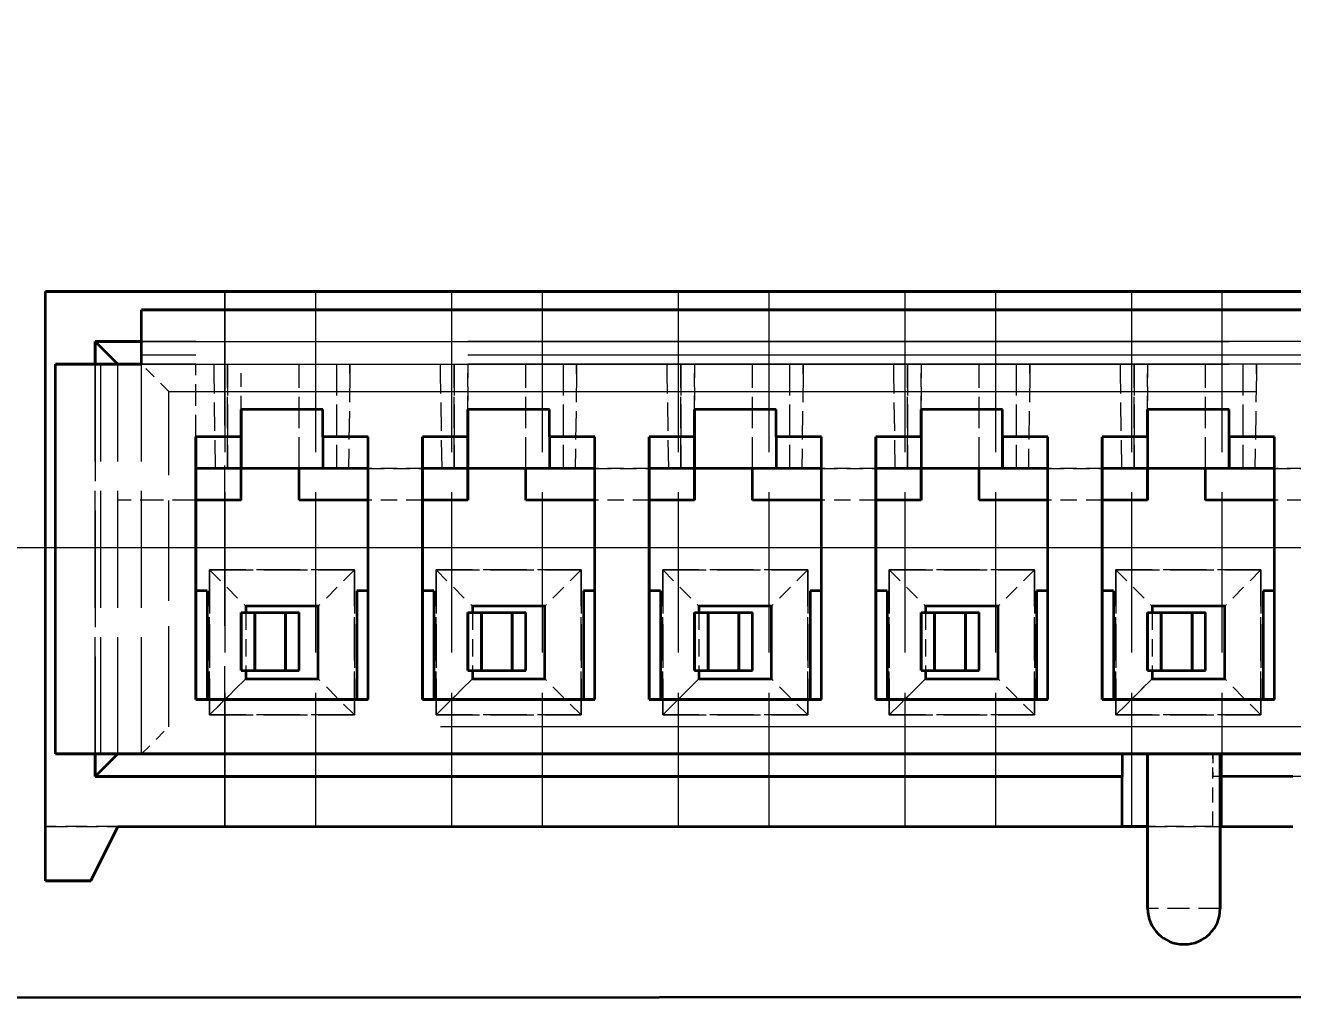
# Model space of a CAD drawing. Extents: x 23 to 417, y 3 to 294.
# Drawn here: x 213.31 to 227.29, y 88.02 to 98.76 of the extents above; entities that cross this region are included whole.
import ezdxf
from ezdxf.enums import TextEntityAlignment as Align

# ---------------------------------------------------------------- set-up
doc = ezdxf.new("R2010")
doc.units = 0
doc.linetypes.add('DASHED', pattern=[15, 12, -3])
doc.layers.get('0').update_dxf_attribs({"lineweight": 13})
doc.styles.get("Standard").update_dxf_attribs({"font": 'isocp.shx'})
doc.dimstyles.get("Standard").update_dxf_attribs({"dimtxt": 2.5, "dimasz": 2.5, "dimexe": 1.25, "dimexo": 0.625, "dimtad": 1, "dimtxsty": 'Standard', "dimcen": 2.5, "dimadec": 0, "dimazin": 0, "dimtfac": 1, "dimtmove": 0, "dimatfit": 0, "dimfxl": 0, "dimarcsym": 0})

# ---------------------------------------------------------------- blocks, each defined once
blk = doc.blocks.new('*D80')
at = {"color": 7, "lineweight": 13, "transparency": 16777216}
for p, q in [((140.635, 172.504), (271.076, 172.504)), ((269.076, 93.004), (269.076, 172.504)), ((120.603, 93.004), (271.076, 93.004))]:
    blk.add_line(p, q, dxfattribs=at)
for points in [[(269.593, 170.572), (269.076, 172.504), (268.558, 170.572)], [(268.558, 94.936), (269.076, 93.004), (269.593, 94.936)]]:
    blk.add_lwpolyline(points, dxfattribs=at)
for s, height, width, p, p2 in [(']', 3.5, 1.552525, (267.076, 148.049), (267.076, 149.408)), ('3.13', 3.5, 1.586941, (267.076, 135.433), (267.076, 147.049)), ('[', 3.5, 1.552525, (267.076, 133.075), (267.076, 134.433)), ('/', 1, 1.818182, (265.826, 131.075), (265.826, 132.075)), ('79.5', 3.5, 1.446225, (267.076, 118.458), (267.076, 130.075))]:
    blk.add_text(s, height=height, rotation=90, dxfattribs=dict(at, width=width)).set_placement(p, p2, align=Align.FIT)
blk = doc.blocks.new('BLOCK109')
at = {"color": 7, "lineweight": 35}
for p, q in [((79.335, -100.877), (46.875, -100.877)), ((46.875, -100.877), (79.335, -100.877)), ((47.935, -101.077), (78.535, -101.077)), ((78.535, -101.077), (47.935, -101.077)), ((89.51, -108.651), (-17.545, -108.688))]:
    blk.add_line(p, q, dxfattribs=at)
at = {"color": 7, "lineweight": 35, "ltscale": 0.1625}
blk.add_line((46.875, -107.377), (46.875, -100.877), dxfattribs=at)
blk.add_line((46.875, -107.377), (46.875, -100.877), dxfattribs=at)
at = {"color": 7, "linetype": 'DASHED', "lineweight": 13, "ltscale": 0.1475}
for p, q in [((48.855, -106.777), (48.855, -100.877)), ((48.855, -100.877), (48.855, -106.777)), ((49.855, -100.877), (49.855, -106.777)), ((49.855, -100.877), (49.855, -106.777)), ((51.355, -100.877), (51.355, -106.777)), ((51.355, -100.877), (51.355, -106.777)), ((52.355, -100.877), (52.355, -106.777)), ((52.355, -100.877), (52.355, -106.777)), ((53.855, -100.877), (53.855, -106.777)), ((53.855, -100.877), (53.855, -106.777)), ((54.855, -100.877), (54.855, -106.777)), ((54.855, -100.877), (54.855, -106.777)), ((56.355, -100.877), (56.355, -106.777)), ((56.355, -100.877), (56.355, -106.777)), ((57.355, -100.877), (57.355, -106.777)), ((57.355, -100.877), (57.355, -106.777)), ((58.855, -100.877), (58.855, -106.777)), ((58.855, -100.877), (58.855, -106.777)), ((59.855, -100.877), (59.855, -106.777)), ((59.855, -100.877), (59.855, -106.777))]:
    blk.add_line(p, q, dxfattribs=at)
at = {"color": 7, "lineweight": 35, "ltscale": 0.015}
blk.add_line((47.935, -101.677), (47.935, -101.077), dxfattribs=at)
blk.add_line((47.935, -101.677), (47.935, -101.077), dxfattribs=at)
at = {"color": 7, "lineweight": 35, "ltscale": 0.00625}
for p, q in [((47.425, -101.427), (47.425, -101.677)), ((47.425, -101.677), (47.425, -101.427)), ((47.425, -105.977), (47.425, -106.227)), ((47.425, -106.227), (47.425, -105.977)), ((58.755, -105.977), (58.755, -106.227)), ((58.755, -105.977), (58.755, -106.227))]:
    blk.add_line(p, q, dxfattribs=at)
at = {"color": 7, "lineweight": 35, "ltscale": 0.01275}
for p, q in [((47.935, -101.427), (47.425, -101.427)), ((47.425, -101.427), (47.935, -101.427))]:
    blk.add_line(p, q, dxfattribs=at)
at = {"color": 7, "lineweight": 35, "ltscale": 0.008839}
for p, q in [((47.675, -101.677), (47.425, -101.427)), ((47.675, -101.677), (47.425, -101.427)), ((47.675, -105.977), (47.425, -106.227)), ((47.675, -105.977), (47.425, -106.227))]:
    blk.add_line(p, q, dxfattribs=at)
at = {"color": 7, "linetype": 'DASHED', "lineweight": 13}
for p, q in [((78.535, -101.427), (47.935, -101.427)), ((47.935, -101.427), (78.535, -101.427)), ((78.535, -101.577), (47.935, -101.577)), ((78.535, -101.577), (47.935, -101.577)), ((47.935, -101.677), (78.535, -101.677)), ((47.935, -101.677), (78.535, -101.677)), ((78.535, -101.677), (47.935, -101.677)), ((78.535, -101.677), (47.935, -101.677)), ((48.235, -101.977), (78.235, -101.977)), ((48.235, -101.977), (78.235, -101.977)), ((78.235, -105.677), (48.235, -105.677)), ((78.235, -105.677), (48.235, -105.677))]:
    blk.add_line(p, q, dxfattribs=at)
at = {"color": 7, "lineweight": 35, "ltscale": 0.02375}
for p, q in [((47.935, -101.677), (46.985, -101.677)), ((46.985, -101.677), (47.935, -101.677))]:
    blk.add_line(p, q, dxfattribs=at)
at = {"color": 7, "lineweight": 35, "ltscale": 0.1075}
blk.add_line((46.985, -105.977), (46.985, -101.677), dxfattribs=at)
blk.add_line((46.985, -105.977), (46.985, -101.677), dxfattribs=at)
at = {"color": 7, "linetype": 'DASHED', "lineweight": 13, "ltscale": 0.1075}
for p, q in [((47.425, -101.677), (47.425, -105.977)), ((47.425, -105.977), (47.425, -101.677)), ((47.485, -105.977), (47.485, -101.677)), ((47.485, -105.977), (47.485, -101.677)), ((47.675, -105.977), (47.675, -101.677)), ((47.675, -105.977), (47.675, -101.677)), ((47.935, -105.977), (47.935, -101.677)), ((47.935, -105.977), (47.935, -101.677))]:
    blk.add_line(p, q, dxfattribs=at)
at = {"color": 7, "linetype": 'DASHED', "lineweight": 13, "ltscale": 0.010607}
for p, q in [((48.235, -101.977), (47.935, -101.677)), ((48.235, -101.977), (47.935, -101.677)), ((47.935, -105.977), (48.235, -105.677)), ((47.935, -105.977), (48.235, -105.677))]:
    blk.add_line(p, q, dxfattribs=at)
at = {"color": 7, "linetype": 'DASHED', "lineweight": 13, "ltscale": 0.02}
for p, q in [((48.535, -102.477), (48.535, -101.677)), ((48.535, -102.477), (48.535, -101.677)), ((46.875, -106.777), (47.675, -106.777)), ((47.675, -106.777), (46.875, -106.777)), ((59.835, -107.682), (59.035, -107.682)), ((59.835, -107.682), (59.035, -107.682))]:
    blk.add_line(p, q, dxfattribs=at)
at = {"color": 7, "linetype": 'DASHED', "lineweight": 13, "ltscale": 0.002648}
for p, q in [((48.735, -101.783), (48.735, -101.677)), ((48.735, -101.783), (48.735, -101.677)), ((50.235, -101.677), (50.235, -101.783)), ((50.235, -101.783), (50.235, -101.677)), ((51.235, -101.783), (51.235, -101.677)), ((51.235, -101.783), (51.235, -101.677)), ((52.735, -101.677), (52.735, -101.783)), ((52.735, -101.783), (52.735, -101.677)), ((53.735, -101.783), (53.735, -101.677)), ((53.735, -101.783), (53.735, -101.677)), ((55.235, -101.677), (55.235, -101.783)), ((55.235, -101.783), (55.235, -101.677)), ((56.235, -101.783), (56.235, -101.677)), ((56.235, -101.783), (56.235, -101.677)), ((57.735, -101.677), (57.735, -101.783)), ((57.735, -101.783), (57.735, -101.677)), ((58.735, -101.783), (58.735, -101.677)), ((58.735, -101.783), (58.735, -101.677)), ((60.235, -101.677), (60.235, -101.783)), ((60.235, -101.783), (60.235, -101.677))]:
    blk.add_line(p, q, dxfattribs=at)
at = {"color": 7, "linetype": 'DASHED', "lineweight": 13, "ltscale": 0.026105}
for p, q in [((48.751, -102.827), (48.735, -101.783)), ((48.751, -102.827), (48.735, -101.783)), ((50.235, -101.783), (50.219, -102.827)), ((50.235, -101.783), (50.219, -102.827)), ((51.251, -102.827), (51.235, -101.783)), ((51.251, -102.827), (51.235, -101.783)), ((52.735, -101.783), (52.719, -102.827)), ((52.735, -101.783), (52.719, -102.827)), ((53.751, -102.827), (53.735, -101.783)), ((53.751, -102.827), (53.735, -101.783)), ((55.235, -101.783), (55.219, -102.827)), ((55.235, -101.783), (55.219, -102.827)), ((56.251, -102.827), (56.235, -101.783)), ((56.251, -102.827), (56.235, -101.783)), ((57.735, -101.783), (57.719, -102.827)), ((57.735, -101.783), (57.719, -102.827)), ((58.751, -102.827), (58.735, -101.783)), ((58.751, -102.827), (58.735, -101.783)), ((60.235, -101.783), (60.219, -102.827)), ((60.235, -101.783), (60.219, -102.827))]:
    blk.add_line(p, q, dxfattribs=at)
at = {"color": 7, "linetype": 'DASHED', "lineweight": 13, "ltscale": 0.02875}
for p, q in [((48.885, -101.677), (48.885, -102.827)), ((48.885, -102.827), (48.885, -101.677)), ((49.675, -102.827), (49.675, -101.677)), ((49.675, -102.827), (49.675, -101.677)), ((50.085, -101.677), (50.085, -102.827)), ((50.085, -101.677), (50.085, -102.827)), ((51.385, -101.677), (51.385, -102.827)), ((51.385, -102.827), (51.385, -101.677)), ((52.175, -102.827), (52.175, -101.677)), ((52.175, -102.827), (52.175, -101.677)), ((52.585, -101.677), (52.585, -102.827)), ((52.585, -101.677), (52.585, -102.827)), ((53.885, -101.677), (53.885, -102.827)), ((53.885, -102.827), (53.885, -101.677)), ((54.675, -102.827), (54.675, -101.677)), ((54.675, -102.827), (54.675, -101.677)), ((55.085, -101.677), (55.085, -102.827)), ((55.085, -101.677), (55.085, -102.827)), ((56.385, -101.677), (56.385, -102.827)), ((56.385, -102.827), (56.385, -101.677)), ((57.175, -102.827), (57.175, -101.677)), ((57.175, -102.827), (57.175, -101.677)), ((57.585, -101.677), (57.585, -102.827)), ((57.585, -101.677), (57.585, -102.827)), ((58.885, -101.677), (58.885, -102.827)), ((58.885, -102.827), (58.885, -101.677)), ((59.675, -102.827), (59.675, -101.677)), ((59.675, -102.827), (59.675, -101.677)), ((60.085, -101.677), (60.085, -102.827)), ((60.085, -101.677), (60.085, -102.827))]:
    blk.add_line(p, q, dxfattribs=at)
at = {"color": 7, "linetype": 'DASHED', "lineweight": 13, "ltscale": 0.0125}
for p, q in [((49.035, -102.177), (49.035, -101.677)), ((49.035, -102.177), (49.035, -101.677)), ((51.535, -101.677), (51.535, -102.177)), ((51.535, -102.177), (51.535, -101.677)), ((54.035, -101.677), (54.035, -102.177)), ((54.035, -102.177), (54.035, -101.677)), ((56.535, -101.677), (56.535, -102.177)), ((56.535, -102.177), (56.535, -101.677)), ((59.035, -101.677), (59.035, -102.177)), ((59.035, -102.177), (59.035, -101.677)), ((59.255, -105.977), (58.755, -105.977)), ((59.255, -105.977), (58.755, -105.977)), ((59.755, -105.977), (59.255, -105.977)), ((59.755, -105.977), (59.255, -105.977))]:
    blk.add_line(p, q, dxfattribs=at)
at = {"color": 7, "linetype": 'DASHED', "lineweight": 13, "ltscale": 0.0925}
blk.add_line((48.235, -105.677), (48.235, -101.977), dxfattribs=at)
blk.add_line((48.235, -105.677), (48.235, -101.977), dxfattribs=at)
at = {"color": 7, "lineweight": 35, "ltscale": 0.0225}
for p, q in [((49.935, -102.177), (49.035, -102.177)), ((49.935, -102.177), (49.035, -102.177)), ((52.435, -102.177), (51.535, -102.177)), ((52.435, -102.177), (51.535, -102.177)), ((54.935, -102.177), (54.035, -102.177)), ((54.935, -102.177), (54.035, -102.177)), ((57.435, -102.177), (56.535, -102.177)), ((57.435, -102.177), (56.535, -102.177)), ((59.935, -102.177), (59.035, -102.177)), ((59.935, -102.177), (59.035, -102.177)), ((49.935, -102.827), (49.035, -102.827)), ((49.935, -102.827), (49.035, -102.827)), ((52.435, -102.827), (51.535, -102.827)), ((52.435, -102.827), (51.535, -102.827)), ((54.935, -102.827), (54.035, -102.827)), ((54.935, -102.827), (54.035, -102.827)), ((57.435, -102.827), (56.535, -102.827)), ((57.435, -102.827), (56.535, -102.827)), ((59.935, -102.827), (59.035, -102.827)), ((59.935, -102.827), (59.035, -102.827))]:
    blk.add_line(p, q, dxfattribs=at)
at = {"color": 7, "lineweight": 35, "ltscale": 0.0075}
for p, q in [((49.035, -102.177), (49.035, -102.477)), ((49.035, -102.477), (49.035, -102.177)), ((49.935, -102.477), (49.935, -102.177)), ((49.935, -102.477), (49.935, -102.177)), ((51.535, -102.177), (51.535, -102.477)), ((51.535, -102.477), (51.535, -102.177)), ((52.435, -102.477), (52.435, -102.177)), ((52.435, -102.477), (52.435, -102.177)), ((54.035, -102.177), (54.035, -102.477)), ((54.035, -102.477), (54.035, -102.177)), ((54.935, -102.477), (54.935, -102.177)), ((54.935, -102.477), (54.935, -102.177)), ((56.535, -102.177), (56.535, -102.477)), ((56.535, -102.477), (56.535, -102.177)), ((57.435, -102.477), (57.435, -102.177)), ((57.435, -102.477), (57.435, -102.177)), ((59.035, -102.177), (59.035, -102.477)), ((59.035, -102.477), (59.035, -102.177)), ((59.935, -102.477), (59.935, -102.177)), ((59.935, -102.477), (59.935, -102.177))]:
    blk.add_line(p, q, dxfattribs=at)
at = {"color": 7, "lineweight": 35, "ltscale": 0.0725}
for p, q in [((48.535, -102.477), (48.535, -105.377)), ((48.535, -105.377), (48.535, -102.477)), ((50.435, -105.377), (50.435, -102.477)), ((50.435, -105.377), (50.435, -102.477)), ((51.035, -102.477), (51.035, -105.377)), ((51.035, -105.377), (51.035, -102.477)), ((52.935, -105.377), (52.935, -102.477)), ((52.935, -105.377), (52.935, -102.477)), ((53.535, -102.477), (53.535, -105.377)), ((53.535, -105.377), (53.535, -102.477)), ((55.435, -105.377), (55.435, -102.477)), ((55.435, -105.377), (55.435, -102.477)), ((56.035, -102.477), (56.035, -105.377)), ((56.035, -105.377), (56.035, -102.477)), ((57.935, -105.377), (57.935, -102.477)), ((57.935, -105.377), (57.935, -102.477)), ((58.535, -102.477), (58.535, -105.377)), ((58.535, -105.377), (58.535, -102.477)), ((60.435, -105.377), (60.435, -102.477)), ((60.435, -105.377), (60.435, -102.477))]:
    blk.add_line(p, q, dxfattribs=at)
at = {"color": 7, "lineweight": 35, "ltscale": 0.0125}
for p, q in [((49.035, -102.477), (48.535, -102.477)), ((49.035, -102.477), (48.535, -102.477)), ((50.435, -102.477), (49.935, -102.477)), ((50.435, -102.477), (49.935, -102.477)), ((51.535, -102.477), (51.035, -102.477)), ((51.535, -102.477), (51.035, -102.477)), ((52.935, -102.477), (52.435, -102.477)), ((52.935, -102.477), (52.435, -102.477)), ((54.035, -102.477), (53.535, -102.477)), ((54.035, -102.477), (53.535, -102.477)), ((55.435, -102.477), (54.935, -102.477)), ((55.435, -102.477), (54.935, -102.477)), ((56.535, -102.477), (56.035, -102.477)), ((56.535, -102.477), (56.035, -102.477)), ((57.935, -102.477), (57.435, -102.477)), ((57.935, -102.477), (57.435, -102.477)), ((59.035, -102.477), (58.535, -102.477)), ((59.035, -102.477), (58.535, -102.477)), ((60.435, -102.477), (59.935, -102.477)), ((60.435, -102.477), (59.935, -102.477)), ((49.035, -102.827), (48.535, -102.827)), ((49.035, -102.827), (48.535, -102.827)), ((50.435, -102.827), (49.935, -102.827)), ((50.435, -102.827), (49.935, -102.827)), ((51.535, -102.827), (51.035, -102.827)), ((51.535, -102.827), (51.035, -102.827)), ((52.935, -102.827), (52.435, -102.827)), ((52.935, -102.827), (52.435, -102.827)), ((54.035, -102.827), (53.535, -102.827)), ((54.035, -102.827), (53.535, -102.827)), ((55.435, -102.827), (54.935, -102.827)), ((55.435, -102.827), (54.935, -102.827)), ((56.535, -102.827), (56.035, -102.827)), ((56.535, -102.827), (56.035, -102.827)), ((57.935, -102.827), (57.435, -102.827)), ((57.935, -102.827), (57.435, -102.827)), ((59.035, -102.827), (58.535, -102.827)), ((59.035, -102.827), (58.535, -102.827)), ((60.435, -102.827), (59.935, -102.827)), ((60.435, -102.827), (59.935, -102.827)), ((49.035, -103.177), (48.535, -103.177)), ((49.035, -103.177), (48.535, -103.177)), ((51.535, -103.177), (51.035, -103.177)), ((51.535, -103.177), (51.035, -103.177)), ((54.035, -103.177), (53.535, -103.177)), ((54.035, -103.177), (53.535, -103.177)), ((56.535, -103.177), (56.035, -103.177)), ((56.535, -103.177), (56.035, -103.177)), ((59.035, -103.177), (58.535, -103.177)), ((59.035, -103.177), (58.535, -103.177)), ((47.375, -107.377), (46.875, -107.377)), ((46.875, -107.377), (47.375, -107.377))]:
    blk.add_line(p, q, dxfattribs=at)
at = {"color": 7, "lineweight": 35, "ltscale": 0.00875}
for p, q in [((49.035, -102.827), (49.035, -102.477)), ((49.035, -102.477), (49.035, -102.827)), ((49.935, -102.477), (49.935, -102.827)), ((49.935, -102.477), (49.935, -102.827)), ((51.535, -102.827), (51.535, -102.477)), ((51.535, -102.477), (51.535, -102.827)), ((52.435, -102.477), (52.435, -102.827)), ((52.435, -102.477), (52.435, -102.827)), ((54.035, -102.827), (54.035, -102.477)), ((54.035, -102.477), (54.035, -102.827)), ((54.935, -102.477), (54.935, -102.827)), ((54.935, -102.477), (54.935, -102.827)), ((56.535, -102.477), (56.535, -102.827)), ((56.535, -102.477), (56.535, -102.827)), ((57.435, -102.827), (57.435, -102.477)), ((57.435, -102.477), (57.435, -102.827)), ((59.035, -102.477), (59.035, -102.827)), ((59.035, -102.477), (59.035, -102.827)), ((59.935, -102.827), (59.935, -102.477)), ((59.935, -102.477), (59.935, -102.827)), ((49.035, -103.177), (49.035, -102.827)), ((49.035, -103.177), (49.035, -102.827)), ((49.675, -103.177), (49.675, -102.827)), ((49.675, -103.177), (49.675, -102.827)), ((51.535, -102.827), (51.535, -103.177)), ((51.535, -103.177), (51.535, -102.827)), ((52.175, -103.177), (52.175, -102.827)), ((52.175, -103.177), (52.175, -102.827)), ((54.035, -102.827), (54.035, -103.177)), ((54.035, -103.177), (54.035, -102.827)), ((54.675, -103.177), (54.675, -102.827)), ((54.675, -103.177), (54.675, -102.827)), ((56.535, -102.827), (56.535, -103.177)), ((56.535, -103.177), (56.535, -102.827)), ((57.175, -103.177), (57.175, -102.827)), ((57.175, -103.177), (57.175, -102.827)), ((59.035, -102.827), (59.035, -103.177)), ((59.035, -103.177), (59.035, -102.827)), ((59.675, -103.177), (59.675, -102.827)), ((59.675, -103.177), (59.675, -102.827))]:
    blk.add_line(p, q, dxfattribs=at)
at = {"color": 7, "linetype": 'DASHED', "lineweight": 13, "ltscale": 0.015}
for p, q in [((51.035, -102.827), (50.435, -102.827)), ((50.435, -102.827), (51.035, -102.827)), ((53.535, -102.827), (52.935, -102.827)), ((52.935, -102.827), (53.535, -102.827)), ((56.035, -102.827), (55.435, -102.827)), ((55.435, -102.827), (56.035, -102.827)), ((58.535, -102.827), (57.935, -102.827)), ((57.935, -102.827), (58.535, -102.827)), ((61.035, -102.827), (60.435, -102.827)), ((60.435, -102.827), (61.035, -102.827)), ((51.035, -103.177), (50.435, -103.177)), ((51.035, -103.177), (50.435, -103.177)), ((53.535, -103.177), (52.935, -103.177)), ((53.535, -103.177), (52.935, -103.177)), ((56.035, -103.177), (55.435, -103.177)), ((56.035, -103.177), (55.435, -103.177)), ((58.535, -103.177), (57.935, -103.177)), ((58.535, -103.177), (57.935, -103.177)), ((61.035, -103.177), (60.435, -103.177)), ((61.035, -103.177), (60.435, -103.177))]:
    blk.add_line(p, q, dxfattribs=at)
at = {"color": 7, "linetype": 'DASHED', "lineweight": 13, "ltscale": 0.0215}
blk.add_line((48.535, -103.177), (47.675, -103.177), dxfattribs=at)
blk.add_line((48.535, -103.177), (47.675, -103.177), dxfattribs=at)
at = {"color": 7, "lineweight": 35, "ltscale": 0.019}
for p, q in [((50.435, -103.177), (49.675, -103.177)), ((50.435, -103.177), (49.675, -103.177)), ((52.935, -103.177), (52.175, -103.177)), ((52.935, -103.177), (52.175, -103.177)), ((55.435, -103.177), (54.675, -103.177)), ((55.435, -103.177), (54.675, -103.177)), ((57.935, -103.177), (57.175, -103.177)), ((57.935, -103.177), (57.175, -103.177)), ((60.435, -103.177), (59.675, -103.177)), ((60.435, -103.177), (59.675, -103.177))]:
    blk.add_line(p, q, dxfattribs=at)
at = {"color": 7, "linetype": 'DASHED', "lineweight": 13, "ltscale": 0.04}
for p, q in [((48.685, -103.947), (50.285, -103.947)), ((48.685, -105.547), (48.685, -103.947)), ((50.285, -103.947), (48.685, -103.947)), ((48.685, -103.947), (48.685, -105.547)), ((50.285, -103.947), (50.285, -105.547)), ((50.285, -105.547), (50.285, -103.947)), ((51.185, -103.947), (52.785, -103.947)), ((51.185, -105.547), (51.185, -103.947)), ((52.785, -103.947), (51.185, -103.947)), ((51.185, -103.947), (51.185, -105.547)), ((52.785, -103.947), (52.785, -105.547)), ((52.785, -105.547), (52.785, -103.947)), ((53.685, -103.947), (55.285, -103.947)), ((53.685, -105.547), (53.685, -103.947)), ((55.285, -103.947), (53.685, -103.947)), ((53.685, -103.947), (53.685, -105.547)), ((55.285, -103.947), (55.285, -105.547)), ((55.285, -105.547), (55.285, -103.947)), ((56.185, -103.947), (57.785, -103.947)), ((56.185, -105.547), (56.185, -103.947)), ((57.785, -103.947), (56.185, -103.947)), ((56.185, -103.947), (56.185, -105.547)), ((57.785, -103.947), (57.785, -105.547)), ((57.785, -105.547), (57.785, -103.947)), ((58.685, -103.947), (60.285, -103.947)), ((58.685, -105.547), (58.685, -103.947)), ((60.285, -103.947), (58.685, -103.947)), ((58.685, -103.947), (58.685, -105.547)), ((60.285, -103.947), (60.285, -105.547)), ((60.285, -105.547), (60.285, -103.947)), ((50.285, -105.547), (48.685, -105.547)), ((48.685, -105.547), (50.285, -105.547)), ((52.785, -105.547), (51.185, -105.547)), ((51.185, -105.547), (52.785, -105.547)), ((55.285, -105.547), (53.685, -105.547)), ((53.685, -105.547), (55.285, -105.547)), ((57.785, -105.547), (56.185, -105.547)), ((56.185, -105.547), (57.785, -105.547)), ((60.285, -105.547), (58.685, -105.547)), ((58.685, -105.547), (60.285, -105.547))]:
    blk.add_line(p, q, dxfattribs=at)
at = {"color": 7, "linetype": 'DASHED', "lineweight": 13, "ltscale": 0.014142}
for p, q in [((48.685, -103.947), (49.085, -104.347)), ((48.685, -103.947), (49.085, -104.347)), ((50.285, -103.947), (49.885, -104.347)), ((50.285, -103.947), (49.885, -104.347)), ((51.185, -103.947), (51.585, -104.347)), ((51.185, -103.947), (51.585, -104.347)), ((52.785, -103.947), (52.385, -104.347)), ((52.785, -103.947), (52.385, -104.347)), ((53.685, -103.947), (54.085, -104.347)), ((53.685, -103.947), (54.085, -104.347)), ((55.285, -103.947), (54.885, -104.347)), ((55.285, -103.947), (54.885, -104.347)), ((56.185, -103.947), (56.585, -104.347)), ((56.185, -103.947), (56.585, -104.347)), ((57.785, -103.947), (57.385, -104.347)), ((57.785, -103.947), (57.385, -104.347)), ((58.685, -103.947), (59.085, -104.347)), ((58.685, -103.947), (59.085, -104.347)), ((60.285, -103.947), (59.885, -104.347)), ((60.285, -103.947), (59.885, -104.347)), ((49.085, -105.147), (48.685, -105.547)), ((48.685, -105.547), (49.085, -105.147)), ((50.285, -105.547), (49.885, -105.147)), ((50.285, -105.547), (49.885, -105.147)), ((51.585, -105.147), (51.185, -105.547)), ((51.185, -105.547), (51.585, -105.147)), ((52.785, -105.547), (52.385, -105.147)), ((52.785, -105.547), (52.385, -105.147)), ((54.085, -105.147), (53.685, -105.547)), ((53.685, -105.547), (54.085, -105.147)), ((55.285, -105.547), (54.885, -105.147)), ((55.285, -105.547), (54.885, -105.147)), ((56.585, -105.147), (56.185, -105.547)), ((56.185, -105.547), (56.585, -105.147)), ((57.785, -105.547), (57.385, -105.147)), ((57.785, -105.547), (57.385, -105.147)), ((59.085, -105.147), (58.685, -105.547)), ((58.685, -105.547), (59.085, -105.147)), ((60.285, -105.547), (59.885, -105.147)), ((60.285, -105.547), (59.885, -105.147))]:
    blk.add_line(p, q, dxfattribs=at)
at = {"color": 7, "lineweight": 35, "ltscale": 0.003125}
for p, q in [((48.66, -104.177), (48.535, -104.177)), ((48.66, -104.177), (48.535, -104.177)), ((50.435, -104.177), (50.31, -104.177)), ((50.435, -104.177), (50.31, -104.177)), ((51.16, -104.177), (51.035, -104.177)), ((51.16, -104.177), (51.035, -104.177)), ((52.935, -104.177), (52.81, -104.177)), ((52.935, -104.177), (52.81, -104.177)), ((53.66, -104.177), (53.535, -104.177)), ((53.66, -104.177), (53.535, -104.177)), ((55.435, -104.177), (55.31, -104.177)), ((55.435, -104.177), (55.31, -104.177)), ((56.16, -104.177), (56.035, -104.177)), ((56.16, -104.177), (56.035, -104.177)), ((57.935, -104.177), (57.81, -104.177)), ((57.935, -104.177), (57.81, -104.177)), ((58.66, -104.177), (58.535, -104.177)), ((58.66, -104.177), (58.535, -104.177)), ((60.435, -104.177), (60.31, -104.177)), ((60.435, -104.177), (60.31, -104.177))]:
    blk.add_line(p, q, dxfattribs=at)
at = {"color": 7, "lineweight": 35, "ltscale": 0.03}
for p, q in [((48.66, -104.177), (48.66, -105.377)), ((48.66, -104.177), (48.66, -105.377)), ((50.31, -104.177), (50.31, -105.377)), ((50.31, -104.177), (50.31, -105.377)), ((51.16, -104.177), (51.16, -105.377)), ((51.16, -104.177), (51.16, -105.377)), ((52.81, -104.177), (52.81, -105.377)), ((52.81, -104.177), (52.81, -105.377)), ((53.66, -104.177), (53.66, -105.377)), ((53.66, -104.177), (53.66, -105.377)), ((55.31, -104.177), (55.31, -105.377)), ((55.31, -104.177), (55.31, -105.377)), ((56.16, -104.177), (56.16, -105.377)), ((56.16, -104.177), (56.16, -105.377)), ((57.81, -104.177), (57.81, -105.377)), ((57.81, -104.177), (57.81, -105.377)), ((58.66, -104.177), (58.66, -105.377)), ((58.66, -104.177), (58.66, -105.377)), ((60.31, -104.177), (60.31, -105.377)), ((60.31, -104.177), (60.31, -105.377))]:
    blk.add_line(p, q, dxfattribs=at)
at = {"color": 7, "lineweight": 35, "ltscale": 0.016}
for p, q in [((49.035, -104.417), (49.035, -105.057)), ((49.035, -105.057), (49.035, -104.417)), ((49.185, -104.417), (49.185, -105.057)), ((49.185, -105.057), (49.185, -104.417)), ((49.525, -104.417), (49.525, -105.057)), ((49.525, -105.057), (49.525, -104.417)), ((49.675, -105.057), (49.675, -104.417)), ((49.675, -105.057), (49.675, -104.417)), ((51.535, -104.417), (51.535, -105.057)), ((51.535, -105.057), (51.535, -104.417)), ((51.685, -104.417), (51.685, -105.057)), ((51.685, -105.057), (51.685, -104.417)), ((52.025, -104.417), (52.025, -105.057)), ((52.025, -105.057), (52.025, -104.417)), ((52.175, -105.057), (52.175, -104.417)), ((52.175, -105.057), (52.175, -104.417)), ((54.035, -104.417), (54.035, -105.057)), ((54.035, -105.057), (54.035, -104.417)), ((54.185, -104.417), (54.185, -105.057)), ((54.185, -105.057), (54.185, -104.417)), ((54.525, -104.417), (54.525, -105.057)), ((54.525, -105.057), (54.525, -104.417)), ((54.675, -105.057), (54.675, -104.417)), ((54.675, -105.057), (54.675, -104.417)), ((56.535, -104.417), (56.535, -105.057)), ((56.535, -105.057), (56.535, -104.417)), ((56.685, -104.417), (56.685, -105.057)), ((56.685, -105.057), (56.685, -104.417)), ((57.025, -104.417), (57.025, -105.057)), ((57.025, -105.057), (57.025, -104.417)), ((57.175, -105.057), (57.175, -104.417)), ((57.175, -105.057), (57.175, -104.417)), ((59.035, -104.417), (59.035, -105.057)), ((59.035, -105.057), (59.035, -104.417)), ((59.185, -104.417), (59.185, -105.057)), ((59.185, -105.057), (59.185, -104.417)), ((59.525, -104.417), (59.525, -105.057)), ((59.525, -105.057), (59.525, -104.417)), ((59.675, -105.057), (59.675, -104.417)), ((59.675, -105.057), (59.675, -104.417))]:
    blk.add_line(p, q, dxfattribs=at)
at = {"color": 7, "lineweight": 35, "ltscale": 0.00375}
for p, q in [((49.035, -104.417), (49.185, -104.417)), ((49.035, -104.417), (49.185, -104.417)), ((49.525, -104.417), (49.675, -104.417)), ((49.525, -104.417), (49.675, -104.417)), ((51.535, -104.417), (51.685, -104.417)), ((51.535, -104.417), (51.685, -104.417)), ((52.025, -104.417), (52.175, -104.417)), ((52.025, -104.417), (52.175, -104.417)), ((54.035, -104.417), (54.185, -104.417)), ((54.035, -104.417), (54.185, -104.417)), ((54.525, -104.417), (54.675, -104.417)), ((54.525, -104.417), (54.675, -104.417)), ((56.535, -104.417), (56.685, -104.417)), ((56.535, -104.417), (56.685, -104.417)), ((57.025, -104.417), (57.175, -104.417)), ((57.025, -104.417), (57.175, -104.417)), ((59.035, -104.417), (59.185, -104.417)), ((59.035, -104.417), (59.185, -104.417)), ((59.525, -104.417), (59.675, -104.417)), ((59.525, -104.417), (59.675, -104.417)), ((49.035, -105.057), (49.185, -105.057)), ((49.035, -105.057), (49.185, -105.057)), ((49.525, -105.057), (49.675, -105.057)), ((49.525, -105.057), (49.675, -105.057)), ((51.535, -105.057), (51.685, -105.057)), ((51.535, -105.057), (51.685, -105.057)), ((52.025, -105.057), (52.175, -105.057)), ((52.025, -105.057), (52.175, -105.057)), ((54.035, -105.057), (54.185, -105.057)), ((54.035, -105.057), (54.185, -105.057)), ((54.525, -105.057), (54.675, -105.057)), ((54.525, -105.057), (54.675, -105.057)), ((56.535, -105.057), (56.685, -105.057)), ((56.535, -105.057), (56.685, -105.057)), ((57.025, -105.057), (57.175, -105.057)), ((57.025, -105.057), (57.175, -105.057)), ((59.035, -105.057), (59.185, -105.057)), ((59.035, -105.057), (59.185, -105.057)), ((59.525, -105.057), (59.675, -105.057)), ((59.525, -105.057), (59.675, -105.057))]:
    blk.add_line(p, q, dxfattribs=at)
at = {"color": 7, "lineweight": 35, "ltscale": 0.00175}
for p, q in [((49.085, -104.347), (49.085, -104.417)), ((49.085, -104.347), (49.085, -104.417)), ((51.585, -104.347), (51.585, -104.417)), ((51.585, -104.347), (51.585, -104.417)), ((54.085, -104.347), (54.085, -104.417)), ((54.085, -104.347), (54.085, -104.417)), ((56.585, -104.347), (56.585, -104.417)), ((56.585, -104.347), (56.585, -104.417)), ((59.085, -104.347), (59.085, -104.417)), ((59.085, -104.347), (59.085, -104.417))]:
    blk.add_line(p, q, dxfattribs=at)
at = {"color": 7, "lineweight": 35, "ltscale": 0.02}
for p, q in [((49.885, -104.347), (49.085, -104.347)), ((49.885, -104.347), (49.085, -104.347)), ((49.885, -105.147), (49.885, -104.347)), ((49.885, -105.147), (49.885, -104.347)), ((52.385, -104.347), (51.585, -104.347)), ((52.385, -104.347), (51.585, -104.347)), ((52.385, -105.147), (52.385, -104.347)), ((52.385, -105.147), (52.385, -104.347)), ((54.885, -104.347), (54.085, -104.347)), ((54.885, -104.347), (54.085, -104.347)), ((54.885, -105.147), (54.885, -104.347)), ((54.885, -105.147), (54.885, -104.347)), ((57.385, -104.347), (56.585, -104.347)), ((57.385, -104.347), (56.585, -104.347)), ((57.385, -105.147), (57.385, -104.347)), ((57.385, -105.147), (57.385, -104.347)), ((59.885, -104.347), (59.085, -104.347)), ((59.885, -104.347), (59.085, -104.347)), ((59.885, -105.147), (59.885, -104.347)), ((59.885, -105.147), (59.885, -104.347)), ((49.085, -105.147), (49.885, -105.147)), ((49.085, -105.147), (49.885, -105.147)), ((51.585, -105.147), (52.385, -105.147)), ((51.585, -105.147), (52.385, -105.147)), ((54.085, -105.147), (54.885, -105.147)), ((54.085, -105.147), (54.885, -105.147)), ((56.585, -105.147), (57.385, -105.147)), ((56.585, -105.147), (57.385, -105.147)), ((59.085, -105.147), (59.885, -105.147)), ((59.085, -105.147), (59.885, -105.147)), ((59.835, -105.977), (59.035, -105.977)), ((59.035, -105.977), (59.835, -105.977)), ((60.635, -106.227), (59.835, -106.227)), ((60.635, -106.227), (59.835, -106.227)), ((59.835, -106.777), (60.635, -106.777)), ((59.835, -106.777), (60.635, -106.777))]:
    blk.add_line(p, q, dxfattribs=at)
at = {"color": 7, "linetype": 'DASHED', "lineweight": 13, "ltscale": 0.016}
for p, q in [((49.085, -104.417), (49.085, -105.057)), ((49.085, -104.417), (49.085, -105.057)), ((49.185, -105.057), (49.185, -104.417)), ((49.185, -105.057), (49.185, -104.417)), ((49.525, -105.057), (49.525, -104.417)), ((49.525, -105.057), (49.525, -104.417)), ((51.585, -104.417), (51.585, -105.057)), ((51.585, -104.417), (51.585, -105.057)), ((51.685, -105.057), (51.685, -104.417)), ((51.685, -105.057), (51.685, -104.417)), ((52.025, -105.057), (52.025, -104.417)), ((52.025, -105.057), (52.025, -104.417)), ((54.085, -104.417), (54.085, -105.057)), ((54.085, -104.417), (54.085, -105.057)), ((54.185, -105.057), (54.185, -104.417)), ((54.185, -105.057), (54.185, -104.417)), ((54.525, -105.057), (54.525, -104.417)), ((54.525, -105.057), (54.525, -104.417)), ((56.585, -104.417), (56.585, -105.057)), ((56.585, -104.417), (56.585, -105.057)), ((56.685, -105.057), (56.685, -104.417)), ((56.685, -105.057), (56.685, -104.417)), ((57.025, -105.057), (57.025, -104.417)), ((57.025, -105.057), (57.025, -104.417)), ((59.085, -104.417), (59.085, -105.057)), ((59.085, -104.417), (59.085, -105.057)), ((59.185, -105.057), (59.185, -104.417)), ((59.185, -105.057), (59.185, -104.417)), ((59.525, -105.057), (59.525, -104.417)), ((59.525, -105.057), (59.525, -104.417))]:
    blk.add_line(p, q, dxfattribs=at)
at = {"color": 7, "lineweight": 35, "ltscale": 0.0085}
for p, q in [((49.185, -104.417), (49.525, -104.417)), ((49.185, -104.417), (49.525, -104.417)), ((51.685, -104.417), (52.025, -104.417)), ((51.685, -104.417), (52.025, -104.417)), ((54.185, -104.417), (54.525, -104.417)), ((54.185, -104.417), (54.525, -104.417)), ((56.685, -104.417), (57.025, -104.417)), ((56.685, -104.417), (57.025, -104.417)), ((59.185, -104.417), (59.525, -104.417)), ((59.185, -104.417), (59.525, -104.417)), ((49.185, -105.057), (49.525, -105.057)), ((49.185, -105.057), (49.525, -105.057)), ((51.685, -105.057), (52.025, -105.057)), ((51.685, -105.057), (52.025, -105.057)), ((54.185, -105.057), (54.525, -105.057)), ((54.185, -105.057), (54.525, -105.057)), ((56.685, -105.057), (57.025, -105.057)), ((56.685, -105.057), (57.025, -105.057)), ((59.185, -105.057), (59.525, -105.057)), ((59.185, -105.057), (59.525, -105.057))]:
    blk.add_line(p, q, dxfattribs=at)
at = {"color": 7, "lineweight": 35, "ltscale": 0.00225}
for p, q in [((49.085, -105.057), (49.085, -105.147)), ((49.085, -105.057), (49.085, -105.147)), ((51.585, -105.057), (51.585, -105.147)), ((51.585, -105.057), (51.585, -105.147)), ((54.085, -105.057), (54.085, -105.147)), ((54.085, -105.057), (54.085, -105.147)), ((56.585, -105.057), (56.585, -105.147)), ((56.585, -105.057), (56.585, -105.147)), ((59.085, -105.057), (59.085, -105.147)), ((59.085, -105.057), (59.085, -105.147))]:
    blk.add_line(p, q, dxfattribs=at)
at = {"color": 7, "lineweight": 35, "ltscale": 0.0475}
for p, q in [((48.535, -105.377), (50.435, -105.377)), ((50.435, -105.377), (48.535, -105.377)), ((51.035, -105.377), (52.935, -105.377)), ((52.935, -105.377), (51.035, -105.377)), ((53.535, -105.377), (55.435, -105.377)), ((55.435, -105.377), (53.535, -105.377)), ((56.035, -105.377), (57.935, -105.377)), ((57.935, -105.377), (56.035, -105.377)), ((58.535, -105.377), (60.435, -105.377)), ((60.435, -105.377), (58.535, -105.377))]:
    blk.add_line(p, q, dxfattribs=at)
at = {"color": 7, "lineweight": 35, "ltscale": 0.30125}
for p, q in [((59.035, -105.977), (46.985, -105.977)), ((46.985, -105.977), (59.035, -105.977))]:
    blk.add_line(p, q, dxfattribs=at)
at = {"color": 7, "linetype": 'DASHED', "lineweight": 13, "ltscale": 0.277}
blk.add_line((58.755, -105.977), (47.675, -105.977), dxfattribs=at)
blk.add_line((58.755, -105.977), (47.675, -105.977), dxfattribs=at)
at = {"color": 7, "linetype": 'DASHED', "lineweight": 13, "ltscale": 0.01}
for p, q in [((59.035, -105.977), (59.435, -105.977)), ((59.435, -105.977), (59.035, -105.977)), ((59.435, -105.977), (59.835, -105.977)), ((59.835, -105.977), (59.435, -105.977))]:
    blk.add_line(p, q, dxfattribs=at)
at = {"color": 7, "lineweight": 35, "ltscale": 0.042625}
for p, q in [((59.035, -107.682), (59.035, -105.977)), ((59.035, -105.977), (59.035, -107.682)), ((59.835, -105.977), (59.835, -107.682)), ((59.835, -107.682), (59.835, -105.977))]:
    blk.add_line(p, q, dxfattribs=at)
at = {"color": 7, "linetype": 'DASHED', "lineweight": 13, "ltscale": 0.00625}
for p, q in [((59.755, -106.227), (59.755, -105.977)), ((59.755, -105.977), (59.755, -106.227))]:
    blk.add_line(p, q, dxfattribs=at)
at = {"color": 7, "linetype": 'DASHED', "lineweight": 13, "ltscale": 0.1675}
blk.add_line((66.455, -105.977), (59.755, -105.977), dxfattribs=at)
blk.add_line((66.455, -105.977), (59.755, -105.977), dxfattribs=at)
at = {"color": 7, "lineweight": 35, "ltscale": 0.17}
for p, q in [((66.635, -105.977), (59.835, -105.977)), ((59.835, -105.977), (66.635, -105.977))]:
    blk.add_line(p, q, dxfattribs=at)
at = {"color": 7, "lineweight": 35, "ltscale": 0.28325}
for p, q in [((47.425, -106.227), (58.755, -106.227)), ((58.755, -106.227), (47.425, -106.227))]:
    blk.add_line(p, q, dxfattribs=at)
at = {"color": 7, "lineweight": 35, "ltscale": 0.01375}
blk.add_line((58.755, -106.777), (58.755, -106.227), dxfattribs=at)
blk.add_line((58.755, -106.777), (58.755, -106.227), dxfattribs=at)
at = {"color": 7, "linetype": 'DASHED', "lineweight": 13, "ltscale": 0.002}
for p, q in [((59.835, -106.227), (59.755, -106.227)), ((59.835, -106.227), (59.755, -106.227)), ((59.755, -106.777), (59.835, -106.777)), ((59.755, -106.777), (59.835, -106.777))]:
    blk.add_line(p, q, dxfattribs=at)
at = {"color": 7, "linetype": 'DASHED', "lineweight": 13, "ltscale": 0.01375}
blk.add_line((59.755, -106.777), (59.755, -106.227), dxfattribs=at)
blk.add_line((59.755, -106.777), (59.755, -106.227), dxfattribs=at)
at = {"color": 7, "linetype": 'DASHED', "lineweight": 13, "ltscale": 0.0325}
blk.add_line((61.935, -106.227), (60.635, -106.227), dxfattribs=at)
blk.add_line((61.935, -106.227), (60.635, -106.227), dxfattribs=at)
at = {"color": 7, "lineweight": 35, "ltscale": 0.016771}
for p, q in [((47.675, -106.777), (47.375, -107.377)), ((47.375, -107.377), (47.675, -106.777))]:
    blk.add_line(p, q, dxfattribs=at)
at = {"color": 7, "lineweight": 35, "ltscale": 0.277}
blk.add_line((47.675, -106.777), (58.755, -106.777), dxfattribs=at)
blk.add_line((47.675, -106.777), (58.755, -106.777), dxfattribs=at)
at = {"color": 7, "lineweight": 35, "ltscale": 0.006994}
blk.add_line((58.755, -106.777), (59.035, -106.777), dxfattribs=at)
at = {"color": 7, "lineweight": 35, "ltscale": 0.007}
blk.add_line((59.035, -106.777), (58.755, -106.777), dxfattribs=at)
at = {"color": 7, "linetype": 'DASHED', "lineweight": 13, "ltscale": 0.018006}
blk.add_line((59.035, -106.777), (59.755, -106.777), dxfattribs=at)
at = {"color": 7, "linetype": 'DASHED', "lineweight": 13, "ltscale": 0.018}
blk.add_line((59.755, -106.777), (59.035, -106.777), dxfattribs=at)
at = {"color": 7, "lineweight": 35, "ltscale": 0.00025}
blk.add_line((59.43, -108.077), (59.44, -108.077), dxfattribs=at)
blk.add_line((59.43, -108.077), (59.44, -108.077), dxfattribs=at)
at = {"color": 7, "lineweight": 35}
for centre, start, end in [((59.43, -107.682), 180, 270), ((59.43, -107.682), 180, 270), ((59.44, -107.682), 270, 0), ((59.44, -107.682), 270, 0)]:
    blk.add_arc(centre, 0.395, start, end, dxfattribs=at)

msp = doc.modelspace()

# ---------------------------------------------------------------- block references
at = {"lineweight": 0}
msp.add_blockref('BLOCK109', (166.653, 196.704), dxfattribs=at)

# ---------------------------------------------------------------- dimensions: what is measured, and where the dimension line sits
at = {"color": 0, "lineweight": 0}
dim = msp.add_linear_dim(base=(269.076, 93.004), p1=(139.635, 172.504), p2=(119.603, 93.004), angle=269.9986, dimstyle='Standard', dxfattribs=at)
dim.commit()
dim.dimension.update_dxf_attribs({"geometry": '*D80', "text_midpoint": (269.076, 133.933), "dimtype": 160})

doc.saveas('drawing.dxf')
